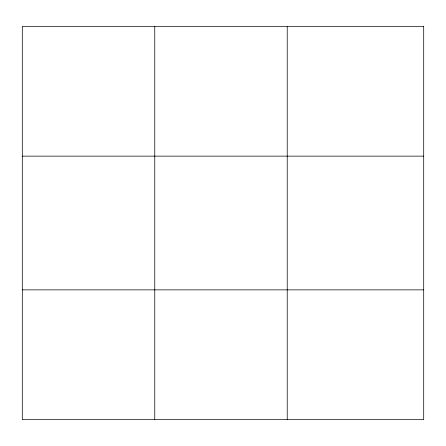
<?xml version="1.0" encoding="UTF-8"?>
<svg xmlns="http://www.w3.org/2000/svg" width="446" height="446" viewBox="0 0 446 446"><rect width="100%" height="100%" fill="white"/><g stroke="black" fill="none" stroke-linecap="round" stroke-linejoin="round"><path stroke-width="0.67" d="M154.762 419.647L154.762 26.353M287.224 419.647L287.224 26.353M22.3 156.139L423.7 156.139M22.3 289.861L423.7 289.861M423.7 26.353L423.7 419.647L22.3 419.647L22.3 26.353L423.7 26.353"/></g></svg>
